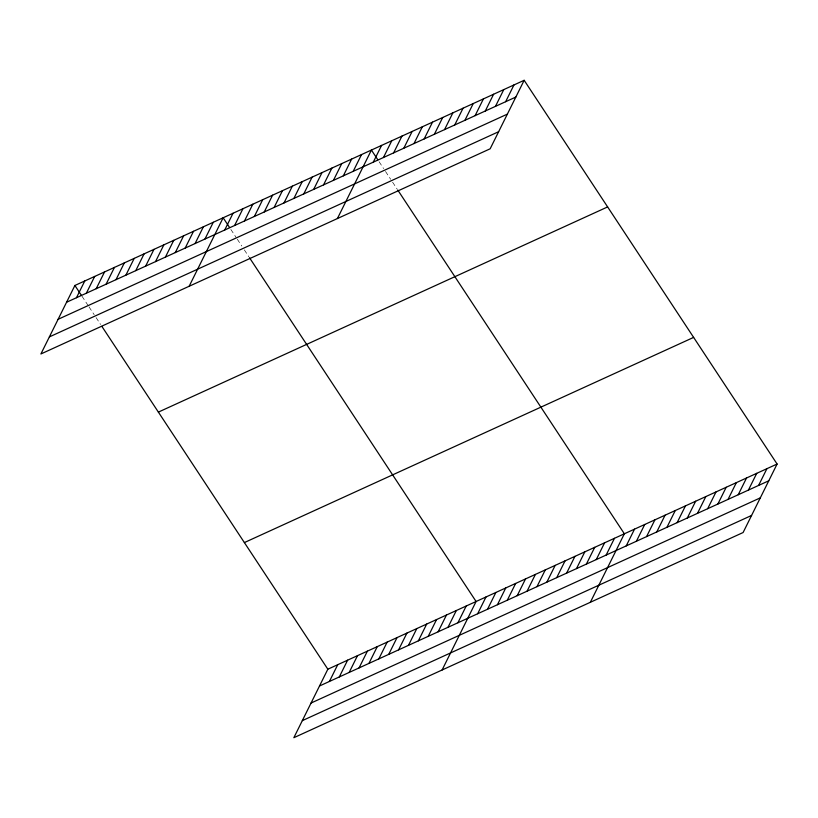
<?xml version="1.0" encoding="UTF-8"?>
<svg xmlns="http://www.w3.org/2000/svg" width="818" height="818" viewBox="0 0 818 818"><rect width="100%" height="100%" fill="white"/><g stroke="black" fill="none" stroke-linecap="round" stroke-linejoin="round"><path stroke-width="0.61" stroke-dasharray="4.09 3.07" d="M379.112 161.739L383.611 168.559M385.534 171.483L390.667 179.275M392.599 182.199L397.088 189.019M230.86 229.449L235.993 237.251M237.281 239.193L241.78 246.013M244.347 249.909L248.836 256.729M81.964 296.188L87.741 304.961M89.029 306.903L94.162 314.695M96.095 317.619L100.583 324.439"/><path stroke-width="1.23" d="M524.154 80.297L74.898 285.472L40.9 353.969L490.156 148.794L524.154 80.297L777.1 464.031L743.102 532.528L293.846 737.703L327.844 669.206L777.1 464.031M76.463 297.721L84.786 280.963M86.35 293.212L94.673 276.443M96.227 288.693L104.551 271.934M106.115 284.183L114.438 267.414M116.003 279.664L124.316 262.905M125.88 275.155L134.203 258.386M135.768 270.635L144.091 253.877M145.645 266.126L153.968 249.367M155.532 261.607L163.856 244.848M165.42 257.097L173.733 240.339M175.297 252.588L183.621 235.819M185.185 248.069L193.508 231.31M195.073 243.559L203.385 226.791M204.95 239.04L213.273 222.281M189.152 286.259L223.15 217.762L229.572 227.506M224.715 230.011L233.038 213.253M234.602 225.502L242.926 208.733M244.49 220.983L252.803 204.224M254.367 216.473L262.69 199.704M264.255 211.954L272.578 195.195M274.132 207.445L282.455 190.676M284.02 202.925L292.343 186.167M293.907 198.416L302.22 181.657M303.785 193.897L312.108 177.138M313.672 189.387L321.995 172.629M323.55 184.868L331.873 168.109M333.437 180.359L341.76 163.6M343.325 175.85L351.638 159.081M353.202 171.33L361.525 154.571M337.405 218.549L371.413 150.052L377.834 159.796M373.274 162.168L381.587 145.399M383.458 157.516L391.771 140.757M393.632 152.864L401.955 136.105M403.816 148.211L412.139 131.453M414 143.559L422.323 126.8M424.184 138.917L432.507 122.148M434.368 134.264L442.691 117.495M444.552 129.612L452.875 112.843M454.736 124.96L463.06 108.201M464.921 120.307L473.244 103.549M475.105 115.655L483.418 98.896M485.289 111.003L493.602 94.244M495.463 106.36L503.786 89.591M505.647 101.708L513.97 84.939M329.409 681.455L337.732 664.697M339.296 676.946L347.619 660.177M349.174 672.427L357.497 655.668M359.061 667.917L367.384 651.159M368.949 663.398L377.262 646.639M378.826 658.889L387.149 642.13M388.714 654.38L397.037 637.611M398.591 649.86L406.914 633.101M408.479 645.351L416.802 628.582M418.366 640.831L426.679 624.073M428.243 636.322L436.567 619.553M438.131 631.803L446.454 615.044M448.008 627.294L456.332 610.525M457.896 622.774L466.219 606.015M442.098 669.993L476.096 601.496L249.48 257.701M477.661 613.745L485.984 596.987M487.548 609.236L495.872 592.467M497.436 604.717L505.749 587.958M507.313 600.207L515.637 583.449M517.201 595.688L525.524 578.929M527.078 591.179L535.401 574.42M536.966 586.659L545.289 569.901M546.853 582.15L555.166 565.391M556.731 577.641L565.054 560.872M566.618 573.121L574.942 556.363M576.496 568.612L584.819 551.843M586.383 564.093L594.706 547.334M596.271 559.584L604.584 542.815M606.148 555.064L614.471 538.305M590.351 602.283L624.359 533.786L397.732 189.991M626.22 545.903L634.533 529.144M636.404 541.25L644.717 524.491M646.578 536.598L654.901 519.839M656.762 531.945L665.085 515.187M666.946 527.303L675.269 510.534M677.13 522.651L685.453 505.882M687.314 517.999L695.637 501.229M697.498 513.346L705.822 496.587M707.682 508.694L716.006 491.935M717.867 504.041L726.19 487.283M728.051 499.389L736.364 482.63M738.235 494.747L746.548 477.978M748.409 490.094L756.732 473.325M758.593 485.442L766.916 468.683M66.585 302.241L515.831 97.056M58.109 319.306L507.354 114.131M49.377 336.904L498.622 131.718M158.375 412.108L607.631 206.923M244.377 542.579L693.623 337.394M319.531 685.975L768.777 480.79M311.055 703.04L760.3 497.865M302.323 720.638L751.568 515.452M74.898 285.472L81.319 295.216M101.872 326.382L327.844 669.206"/></g></svg>
